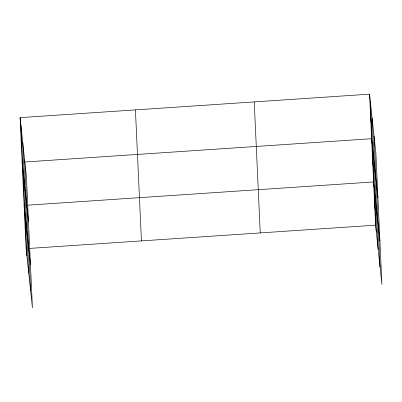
<?xml version="1.0" encoding="UTF-8"?>
<svg xmlns="http://www.w3.org/2000/svg" width="402" height="402" viewBox="0 0 402 402"><rect width="100%" height="100%" fill="white"/><g stroke="black" fill="none" stroke-linecap="round" stroke-linejoin="round"><path stroke-width="0.6" d="M20.1 117.64L26.426 176.83L32.436 307.837L26.11 248.647L20.1 117.64L369.564 94.163L375.89 153.353L381.9 284.36L375.574 225.17L369.564 94.163M24.597 162.016L371.609 138.705L377.93 197.895M27.808 205.166L373.589 181.94L379.915 241.13M29.793 248.396L375.574 225.17M370.584 116.434L371.342 123.545M372.599 160.323L373.357 167.428M374.584 203.558L375.342 210.663M21.12 139.911L21.884 147.016M22.145 162.182L28.472 221.371M23.135 183.799L23.894 190.905M24.13 205.412L30.451 264.601M25.12 227.029L25.879 234.135M374.051 136.167L380.061 267.174M372.162 118.459L378.171 249.466M370.322 101.274L376.332 232.281M254.24 101.912L260.25 232.919M135.424 109.892L141.434 240.898M24.587 159.639L30.602 290.646M22.698 141.931L28.708 272.938M20.859 124.746L26.869 255.752"/></g></svg>
